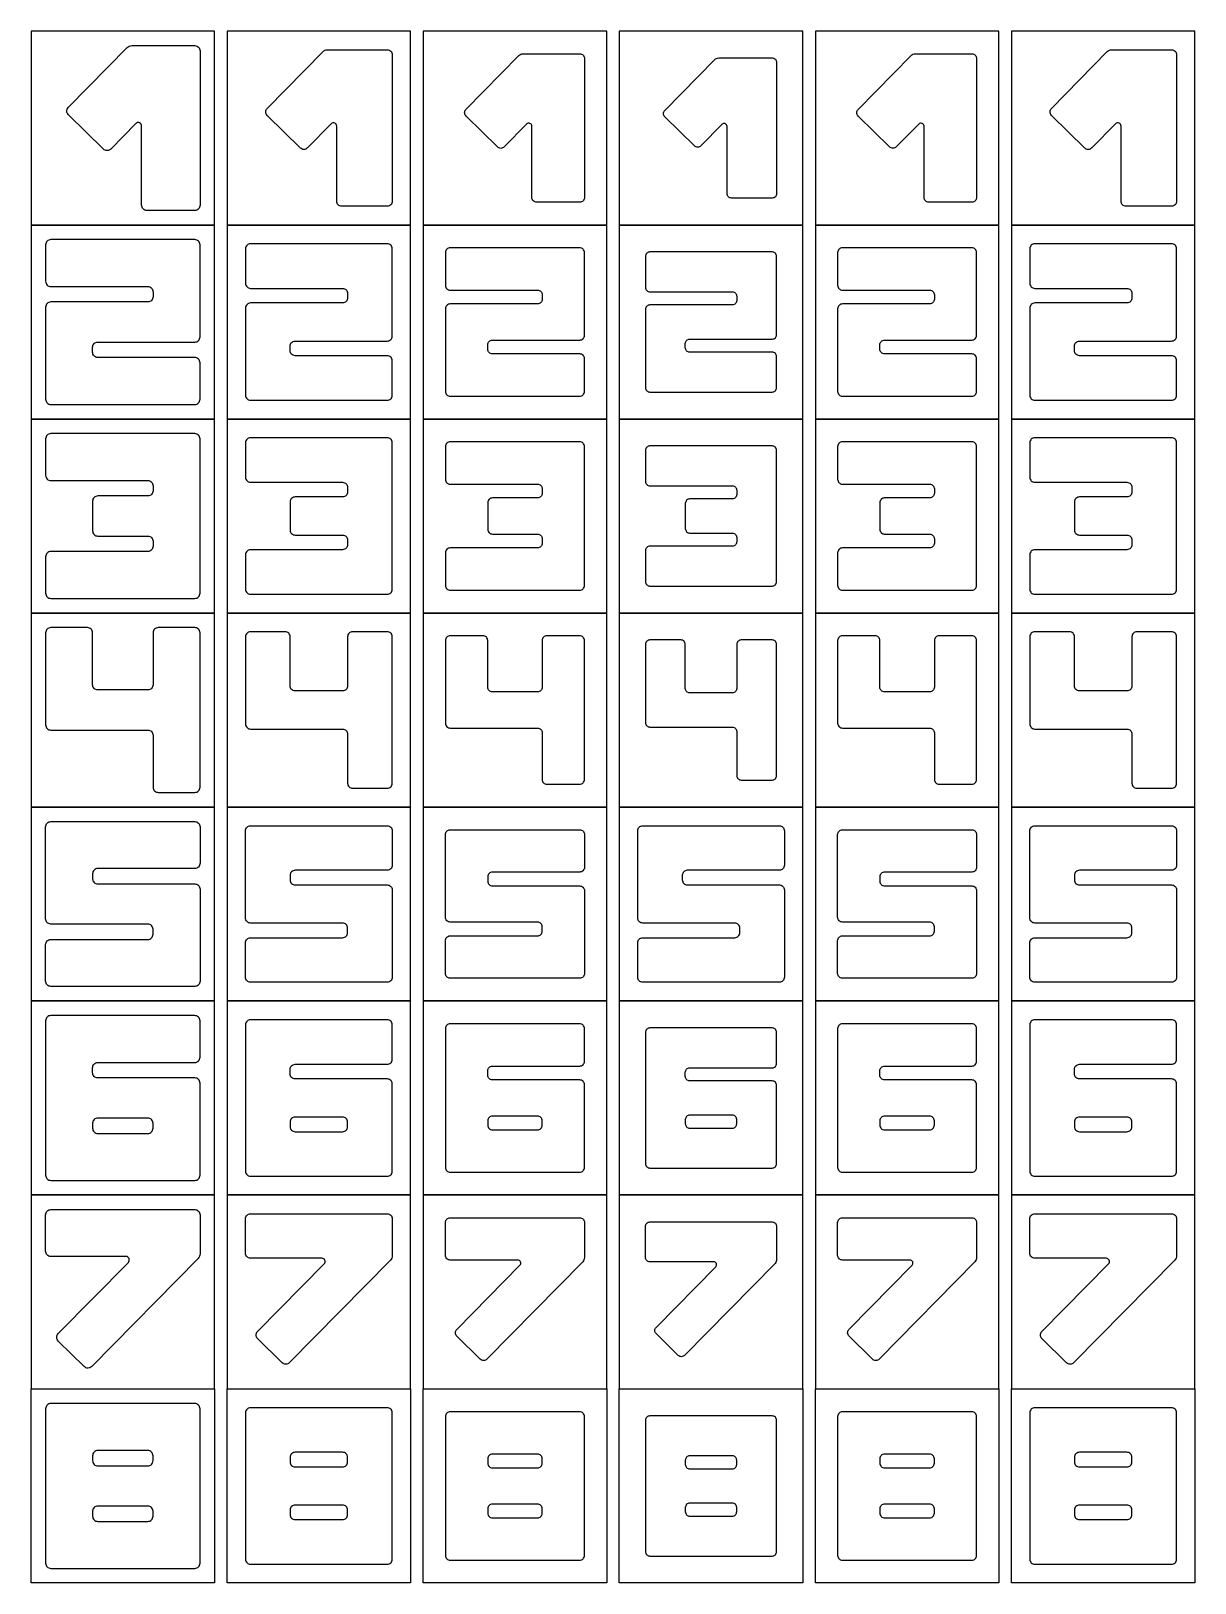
# Model space of a CAD drawing. Header units: millimetres. Extents: x 2153 to 8633, y -6794 to 1846.
import ezdxf

# ---------------------------------------------------------------- set-up
doc = ezdxf.new("R2010")
doc.units = ezdxf.units.MM
doc.layers.add('5', color=1, linetype='Continuous')

msp = doc.modelspace()

# ---------------------------------------------------------------- linework, layer by layer
for points in [[(3065, 847.1), (2798.4, 847.1, -0.414214), (2769.3, 876.3), (2769.3, 1317.1, 0.670986), (2736.5, 1330.5), (2597.2, 1189, -0.414214), (2556, 1188.7), (2361.6, 1380.2, -0.414214), (2361.3, 1421.4), (2688.6, 1753.8, -0.200928), (2714.7, 1764.7), (3065, 1764.7, -0.414214), (3094.2, 1735.6), (3094.2, 876.3, -0.414214)], [(4136.6, 870.1), (3883.3, 870.1, -0.414214), (3855.7, 897.8), (3855.7, 1316.5, 0.670986), (3824.5, 1329.3), (3692.2, 1194.9, -0.414214), (3653.1, 1194.6), (3468.4, 1376.5, -0.414214), (3468.1, 1415.6), (3779, 1731.4, -0.200928), (3803.8, 1741.8), (4136.6, 1741.8, -0.414214), (4164.3, 1714.1), (4164.3, 897.8, -0.414214)], [(8503.1, 870.1), (8249.8, 870.1, -0.414214), (8222.2, 897.8), (8222.2, 1316.5, 0.670986), (8191, 1329.3), (8058.7, 1194.9, -0.414214), (8019.6, 1194.6), (7834.9, 1376.5, -0.414214), (7834.6, 1415.6), (8145.5, 1731.4, -0.200928), (8170.3, 1741.8), (8503.1, 1741.8, -0.414214), (8530.8, 1714.1), (8530.8, 897.8, -0.414214)], [(5208.2, 893), (4968.3, 893, -0.414214), (4942, 919.2), (4942, 1316, 0.670986), (4912.5, 1328), (4787.2, 1200.7, -0.414214), (4750.1, 1200.5), (4575.1, 1372.7, -0.414214), (4574.8, 1409.8), (4869.5, 1709, -0.200928), (4893, 1718.9), (5208.2, 1718.9, -0.414214), (5234.5, 1692.7), (5234.5, 919.2, -0.414214)], [(6279.8, 916), (6053.2, 916, -0.414214), (6028.4, 940.7), (6028.4, 1315.4, 0.670986), (6000.6, 1326.8), (5882.2, 1206.6, -0.414214), (5847.2, 1206.3), (5681.9, 1369, -0.414214), (5681.6, 1404), (5959.9, 1686.6, -0.200928), (5982.1, 1695.9), (6279.8, 1695.9, -0.414214), (6304.6, 1671.2), (6304.6, 940.7, -0.414214)], [(7391.5, 893), (7151.5, 893, -0.414214), (7125.3, 919.2), (7125.3, 1316, 0.670986), (7095.8, 1328), (6970.4, 1200.7, -0.414214), (6933.4, 1200.5), (6758.4, 1372.7, -0.414214), (6758.1, 1409.8), (7052.7, 1709, -0.200928), (7076.2, 1718.9), (7391.5, 1718.9, -0.414214), (7417.7, 1692.7), (7417.7, 919.2, -0.414214)], [(2234.7, 655.6), (2234.7, 452.5, 0.414214), (2263.8, 423.4), (2803.7, 423.4, -0.414214), (2832.8, 394.2), (2832.8, 366.8, -0.414214), (2803.7, 337.7), (2263.8, 337.7, 0.414214), (2234.7, 308.5), (2234.7, -203.7, 0.414214), (2263.8, -232.9), (3065, -232.9, 0.414214), (3094.2, -203.7), (3094.2, -0.6, 0.414214), (3065, 28.5), (2525.2, 28.5, -0.414214), (2496.1, 57.7), (2496.1, 85.1, -0.414214), (2525.2, 114.2), (3065, 114.2, 0.414214), (3094.2, 143.4), (3094.2, 655.6, 0.414214), (3065, 684.7), (2263.8, 684.7, 0.414214)], [(3347.8, 634.1), (3347.8, 441.2, 0.414214), (3375.5, 413.5), (3888.3, 413.5, -0.414214), (3916, 385.8), (3916, 359.7, -0.414214), (3888.3, 332.1), (3375.5, 332.1, 0.414214), (3347.8, 304.4), (3347.8, -182.2, 0.414214), (3375.5, -209.9), (4136.6, -209.9, 0.414214), (4164.3, -182.2), (4164.3, 10.7, 0.414214), (4136.6, 38.4), (3623.8, 38.4, -0.414214), (3596.1, 66.1), (3596.1, 92.1, -0.414214), (3623.8, 119.8), (4136.6, 119.8, 0.414214), (4164.3, 147.5), (4164.3, 634.1, 0.414214), (4136.6, 661.8), (3375.5, 661.8, 0.414214)], [(4460.9, 612.7), (4460.9, 429.8, 0.414214), (4487.1, 403.6), (4973, 403.6, -0.414214), (4999.2, 377.4), (4999.2, 352.7, -0.414214), (4973, 326.5), (4487.1, 326.5, 0.414214), (4460.9, 300.3), (4460.9, -160.8, 0.414214), (4487.1, -187), (5208.2, -187, 0.414214), (5234.5, -160.8), (5234.5, 22.1, 0.414214), (5208.2, 48.3), (4722.4, 48.3, -0.414214), (4696.2, 74.5), (4696.2, 99.2, -0.414214), (4722.4, 125.4), (5208.2, 125.4, 0.414214), (5234.5, 151.6), (5234.5, 612.7, 0.414214), (5208.2, 638.9), (4487.1, 638.9, 0.414214)], [(5574, 591.2), (5574, 418.5, 0.414214), (5598.8, 393.8), (6057.7, 393.8, -0.414214), (6082.4, 369), (6082.4, 345.7, -0.414214), (6057.7, 320.9), (5598.8, 320.9, 0.414214), (5574, 296.1), (5574, -139.3, 0.414214), (5598.8, -164), (6279.8, -164, 0.414214), (6304.6, -139.3), (6304.6, 33.4, 0.414214), (6279.8, 58.1), (5821, 58.1, -0.414214), (5796.2, 82.9), (5796.2, 106.2, -0.414214), (5821, 131), (6279.8, 131, 0.414214), (6304.6, 155.7), (6304.6, 591.2, 0.414214), (6279.8, 615.9), (5598.8, 615.9, 0.414214)], [(6644.2, 612.7), (6644.2, 429.8, 0.414214), (6670.4, 403.6), (7156.2, 403.6, -0.414214), (7182.5, 377.4), (7182.5, 352.7, -0.414214), (7156.2, 326.5), (6670.4, 326.5, 0.414214), (6644.2, 300.3), (6644.2, -160.8, 0.414214), (6670.4, -187), (7391.5, -187, 0.414214), (7417.7, -160.8), (7417.7, 22.1, 0.414214), (7391.5, 48.3), (6905.6, 48.3, -0.414214), (6879.4, 74.5), (6879.4, 99.2, -0.414214), (6905.6, 125.4), (7391.5, 125.4, 0.414214), (7417.7, 151.6), (7417.7, 612.7, 0.414214), (7391.5, 638.9), (6670.4, 638.9, 0.414214)], [(7714.3, 634.1), (7714.3, 441.2, 0.414214), (7742, 413.5), (8254.8, 413.5, -0.414214), (8282.5, 385.8), (8282.5, 359.7, -0.414214), (8254.8, 332.1), (7742, 332.1, 0.414214), (7714.3, 304.4), (7714.3, -182.2, 0.414214), (7742, -209.9), (8503.1, -209.9, 0.414214), (8530.8, -182.2), (8530.8, 10.7, 0.414214), (8503.1, 38.4), (7990.3, 38.4, -0.414214), (7962.6, 66.1), (7962.6, 92.1, -0.414214), (7990.3, 119.8), (8503.1, 119.8, 0.414214), (8530.8, 147.5), (8530.8, 634.1, 0.414214), (8503.1, 661.8), (7742, 661.8, 0.414214)], [(2234.7, -424.4), (2234.7, -627.5, 0.414214), (2263.8, -656.6), (2803.7, -656.6, -0.414214), (2832.8, -685.8), (2832.8, -713.2, -0.414214), (2803.7, -742.3), (2525.2, -742.3, 0.414214), (2496.1, -771.5), (2496.1, -936.6, 0.414214), (2525.2, -965.8), (2803.7, -965.8, -0.414214), (2832.8, -994.9), (2832.8, -1022.3, -0.414214), (2803.7, -1051.5), (2263.8, -1051.5, 0.414214), (2234.7, -1080.6), (2234.7, -1283.7, 0.414214), (2263.8, -1312.9), (3065, -1312.9, 0.414214), (3094.2, -1283.7), (3094.2, -424.4, 0.414214), (3065, -395.3), (2263.8, -395.3, 0.414214)], [(3347.8, -445.9), (3347.8, -638.8, 0.414214), (3375.5, -666.5), (3888.3, -666.5, -0.414214), (3916, -694.2), (3916, -720.3, -0.414214), (3888.3, -747.9), (3623.8, -747.9, 0.414214), (3596.1, -775.6), (3596.1, -932.5, 0.414214), (3623.8, -960.2), (3888.3, -960.2, -0.414214), (3916, -987.9), (3916, -1013.9, -0.414214), (3888.3, -1041.6), (3375.5, -1041.6, 0.414214), (3347.8, -1069.3), (3347.8, -1262.2, 0.414214), (3375.5, -1289.9), (4136.6, -1289.9, 0.414214), (4164.3, -1262.2), (4164.3, -445.9, 0.414214), (4136.6, -418.2), (3375.5, -418.2, 0.414214)], [(7714.3, -445.9), (7714.3, -638.8, 0.414214), (7742, -666.5), (8254.8, -666.5, -0.414214), (8282.5, -694.2), (8282.5, -720.3, -0.414214), (8254.8, -747.9), (7990.3, -747.9, 0.414214), (7962.6, -775.6), (7962.6, -932.5, 0.414214), (7990.3, -960.2), (8254.8, -960.2, -0.414214), (8282.5, -987.9), (8282.5, -1013.9, -0.414214), (8254.8, -1041.6), (7742, -1041.6, 0.414214), (7714.3, -1069.3), (7714.3, -1262.2, 0.414214), (7742, -1289.9), (8503.1, -1289.9, 0.414214), (8530.8, -1262.2), (8530.8, -445.9, 0.414214), (8503.1, -418.2), (7742, -418.2, 0.414214)], [(4460.9, -467.3), (4460.9, -650.2, 0.414214), (4487.1, -676.4), (4973, -676.4, -0.414214), (4999.2, -702.6), (4999.2, -727.3, -0.414214), (4973, -753.5), (4722.4, -753.5, 0.414214), (4696.2, -779.7), (4696.2, -928.4, 0.414214), (4722.4, -954.6), (4973, -954.6, -0.414214), (4999.2, -980.8), (4999.2, -1005.5, -0.414214), (4973, -1031.7), (4487.1, -1031.7, 0.414214), (4460.9, -1057.9), (4460.9, -1240.8, 0.414214), (4487.1, -1267), (5208.2, -1267, 0.414214), (5234.5, -1240.8), (5234.5, -467.3, 0.414214), (5208.2, -441.1), (4487.1, -441.1, 0.414214)], [(5574, -488.8), (5574, -661.5, 0.414214), (5598.8, -686.2), (6057.7, -686.2, -0.414214), (6082.4, -711), (6082.4, -734.3, -0.414214), (6057.7, -759.1), (5821, -759.1, 0.414214), (5796.2, -783.9), (5796.2, -924.3, 0.414214), (5821, -949), (6057.7, -949, -0.414214), (6082.4, -973.8), (6082.4, -997.1, -0.414214), (6057.7, -1021.9), (5598.8, -1021.9, 0.414214), (5574, -1046.6), (5574, -1219.3, 0.414214), (5598.8, -1244), (6279.8, -1244, 0.414214), (6304.6, -1219.3), (6304.6, -488.8, 0.414214), (6279.8, -464.1), (5598.8, -464.1, 0.414214)], [(6644.2, -467.3), (6644.2, -650.2, 0.414214), (6670.4, -676.4), (7156.2, -676.4, -0.414214), (7182.5, -702.6), (7182.5, -727.3, -0.414214), (7156.2, -753.5), (6905.6, -753.5, 0.414214), (6879.4, -779.7), (6879.4, -928.4, 0.414214), (6905.6, -954.6), (7156.2, -954.6, -0.414214), (7182.5, -980.8), (7182.5, -1005.5, -0.414214), (7156.2, -1031.7), (6670.4, -1031.7, 0.414214), (6644.2, -1057.9), (6644.2, -1240.8, 0.414214), (6670.4, -1267), (7391.5, -1267, 0.414214), (7417.7, -1240.8), (7417.7, -467.3, 0.414214), (7391.5, -441.1), (6670.4, -441.1, 0.414214)], [(2234.7, -1504.4), (2234.7, -2016.6, 0.414214), (2263.8, -2045.8), (2803.7, -2045.8, -0.414214), (2832.8, -2074.9), (2832.8, -2363.7, 0.414214), (2861.9, -2392.9), (3065, -2392.9, 0.414214), (3094.2, -2363.7), (3094.2, -1504.4, 0.414214), (3065, -1475.3), (2861.9, -1475.3, 0.414214), (2832.8, -1504.4), (2832.8, -1793.2, -0.414214), (2803.7, -1822.3), (2525.2, -1822.3, -0.414214), (2496.1, -1793.2), (2496.1, -1504.4, 0.414214), (2467, -1475.3), (2263.8, -1475.3, 0.414214)], [(3347.8, -1525.9), (3347.8, -2012.5, 0.414214), (3375.5, -2040.2), (3888.3, -2040.2, -0.414214), (3916, -2067.9), (3916, -2342.2, 0.414214), (3943.7, -2369.9), (4136.6, -2369.9, 0.414214), (4164.3, -2342.2), (4164.3, -1525.9, 0.414214), (4136.6, -1498.2), (3943.7, -1498.2, 0.414214), (3916, -1525.9), (3916, -1800.3, -0.414214), (3888.3, -1827.9), (3623.8, -1827.9, -0.414214), (3596.1, -1800.3), (3596.1, -1525.9, 0.414214), (3568.5, -1498.2), (3375.5, -1498.2, 0.414214)], [(4460.9, -1547.3), (4460.9, -2008.4, 0.414214), (4487.1, -2034.6), (4973, -2034.6, -0.414214), (4999.2, -2060.8), (4999.2, -2320.8, 0.414214), (5025.4, -2347), (5208.2, -2347, 0.414214), (5234.5, -2320.8), (5234.5, -1547.3, 0.414214), (5208.2, -1521.1), (5025.4, -1521.1, 0.414214), (4999.2, -1547.3), (4999.2, -1807.3, -0.414214), (4973, -1833.5), (4722.4, -1833.5, -0.414214), (4696.2, -1807.3), (4696.2, -1547.3, 0.414214), (4670, -1521.1), (4487.1, -1521.1, 0.414214)], [(5574, -1568.8), (5574, -2004.3, 0.414214), (5598.8, -2029), (6057.7, -2029, -0.414214), (6082.4, -2053.8), (6082.4, -2299.3, 0.414214), (6107.2, -2324), (6279.8, -2324, 0.414214), (6304.6, -2299.3), (6304.6, -1568.8, 0.414214), (6279.8, -1544.1), (6107.2, -1544.1, 0.414214), (6082.4, -1568.8), (6082.4, -1814.3, -0.414214), (6057.7, -1839.1), (5821, -1839.1, -0.414214), (5796.2, -1814.3), (5796.2, -1568.8, 0.414214), (5771.5, -1544.1), (5598.8, -1544.1, 0.414214)], [(6644.2, -1547.3), (6644.2, -2008.4, 0.414214), (6670.4, -2034.6), (7156.2, -2034.6, -0.414214), (7182.5, -2060.8), (7182.5, -2320.8, 0.414214), (7208.7, -2347), (7391.5, -2347, 0.414214), (7417.7, -2320.8), (7417.7, -1547.3, 0.414214), (7391.5, -1521.1), (7208.7, -1521.1, 0.414214), (7182.5, -1547.3), (7182.5, -1807.3, -0.414214), (7156.2, -1833.5), (6905.6, -1833.5, -0.414214), (6879.4, -1807.3), (6879.4, -1547.3, 0.414214), (6853.2, -1521.1), (6670.4, -1521.1, 0.414214)], [(7714.3, -1525.9), (7714.3, -2012.5, 0.414214), (7742, -2040.2), (8254.8, -2040.2, -0.414214), (8282.5, -2067.9), (8282.5, -2342.2, 0.414214), (8310.2, -2369.9), (8503.1, -2369.9, 0.414214), (8530.8, -2342.2), (8530.8, -1525.9, 0.414214), (8503.1, -1498.2), (8310.2, -1498.2, 0.414214), (8282.5, -1525.9), (8282.5, -1800.3, -0.414214), (8254.8, -1827.9), (7990.3, -1827.9, -0.414214), (7962.6, -1800.3), (7962.6, -1525.9, 0.414214), (7935, -1498.2), (7742, -1498.2, 0.414214)], [(3094.2, -2584.4), (3094.2, -2787.5, -0.414214), (3065, -2816.6), (2525.2, -2816.6, 0.414214), (2496.1, -2845.8), (2496.1, -2873.2, 0.414214), (2525.2, -2902.3), (3065, -2902.3, -0.414214), (3094.2, -2931.5), (3094.2, -3443.7, -0.414214), (3065, -3472.9), (2263.8, -3472.9, -0.414214), (2234.7, -3443.7), (2234.7, -3240.6, -0.414214), (2263.8, -3211.5), (2803.7, -3211.5, 0.414214), (2832.8, -3182.3), (2832.8, -3154.9, 0.414214), (2803.7, -3125.8), (2263.8, -3125.8, -0.414214), (2234.7, -3096.6), (2234.7, -2584.4, -0.414214), (2263.8, -2555.3), (3065, -2555.3, -0.414214)], [(4164.3, -2605.9), (4164.3, -2798.8, -0.414214), (4136.6, -2826.5), (3623.8, -2826.5, 0.414214), (3596.1, -2854.2), (3596.1, -2880.3, 0.414214), (3623.8, -2907.9), (4136.6, -2907.9, -0.414214), (4164.3, -2935.6), (4164.3, -3422.2, -0.414214), (4136.6, -3449.9), (3375.5, -3449.9, -0.414214), (3347.8, -3422.2), (3347.8, -3229.3, -0.414214), (3375.5, -3201.6), (3888.3, -3201.6, 0.414214), (3916, -3173.9), (3916, -3147.9, 0.414214), (3888.3, -3120.2), (3375.5, -3120.2, -0.414214), (3347.8, -3092.5), (3347.8, -2605.9, -0.414214), (3375.5, -2578.2), (4136.6, -2578.2, -0.414214)], [(6347.6, -2605.9), (6347.6, -2798.8, -0.414214), (6319.9, -2826.5), (5807, -2826.5, 0.414214), (5779.4, -2854.2), (5779.4, -2880.3, 0.414214), (5807, -2907.9), (6319.9, -2907.9, -0.414214), (6347.6, -2935.6), (6347.6, -3422.2, -0.414214), (6319.9, -3449.9), (5558.7, -3449.9, -0.414214), (5531.1, -3422.2), (5531.1, -3229.3, -0.414214), (5558.7, -3201.6), (6071.6, -3201.6, 0.414214), (6099.3, -3173.9), (6099.3, -3147.9, 0.414214), (6071.6, -3120.2), (5558.7, -3120.2, -0.414214), (5531.1, -3092.5), (5531.1, -2605.9, -0.414214), (5558.7, -2578.2), (6319.9, -2578.2, -0.414214)], [(8530.8, -2605.9), (8530.8, -2798.8, -0.414214), (8503.1, -2826.5), (7990.3, -2826.5, 0.414214), (7962.6, -2854.2), (7962.6, -2880.3, 0.414214), (7990.3, -2907.9), (8503.1, -2907.9, -0.414214), (8530.8, -2935.6), (8530.8, -3422.2, -0.414214), (8503.1, -3449.9), (7742, -3449.9, -0.414214), (7714.3, -3422.2), (7714.3, -3229.3, -0.414214), (7742, -3201.6), (8254.8, -3201.6, 0.414214), (8282.5, -3173.9), (8282.5, -3147.9, 0.414214), (8254.8, -3120.2), (7742, -3120.2, -0.414214), (7714.3, -3092.5), (7714.3, -2605.9, -0.414214), (7742, -2578.2), (8503.1, -2578.2, -0.414214)], [(5234.5, -2627.3), (5234.5, -2810.2, -0.414214), (5208.2, -2836.4), (4722.4, -2836.4, 0.414214), (4696.2, -2862.6), (4696.2, -2887.3, 0.414214), (4722.4, -2913.5), (5208.2, -2913.5, -0.414214), (5234.5, -2939.7), (5234.5, -3400.8, -0.414214), (5208.2, -3427), (4487.1, -3427, -0.414214), (4460.9, -3400.8), (4460.9, -3217.9, -0.414214), (4487.1, -3191.7), (4973, -3191.7, 0.414214), (4999.2, -3165.5), (4999.2, -3140.8, 0.414214), (4973, -3114.6), (4487.1, -3114.6, -0.414214), (4460.9, -3088.4), (4460.9, -2627.3, -0.414214), (4487.1, -2601.1), (5208.2, -2601.1, -0.414214)], [(7417.7, -2627.3), (7417.7, -2810.2, -0.414214), (7391.5, -2836.4), (6905.6, -2836.4, 0.414214), (6879.4, -2862.6), (6879.4, -2887.3, 0.414214), (6905.6, -2913.5), (7391.5, -2913.5, -0.414214), (7417.7, -2939.7), (7417.7, -3400.8, -0.414214), (7391.5, -3427), (6670.4, -3427, -0.414214), (6644.2, -3400.8), (6644.2, -3217.9, -0.414214), (6670.4, -3191.7), (7156.2, -3191.7, 0.414214), (7182.5, -3165.5), (7182.5, -3140.8, 0.414214), (7156.2, -3114.6), (6670.4, -3114.6, -0.414214), (6644.2, -3088.4), (6644.2, -2627.3, -0.414214), (6670.4, -2601.1), (7391.5, -2601.1, -0.414214)], [(3065, -3635.3), (2263.8, -3635.3, 0.414214), (2234.7, -3664.4), (2234.7, -4523.7, 0.414214), (2263.8, -4552.9), (3065, -4552.9, 0.414214), (3094.2, -4523.7), (3094.2, -4011.5, 0.414214), (3065, -3982.3), (2525.2, -3982.3, -0.414214), (2496.1, -3953.2), (2496.1, -3925.8, -0.414214), (2525.2, -3896.6), (3065, -3896.6, 0.414214), (3094.2, -3867.5), (3094.2, -3664.4, 0.414214)], [(4136.6, -3658.2), (3375.5, -3658.2, 0.414214), (3347.8, -3685.9), (3347.8, -4502.2, 0.414214), (3375.5, -4529.9), (4136.6, -4529.9, 0.414214), (4164.3, -4502.2), (4164.3, -4015.6, 0.414214), (4136.6, -3987.9), (3623.8, -3987.9, -0.414214), (3596.1, -3960.3), (3596.1, -3934.2, -0.414214), (3623.8, -3906.5), (4136.6, -3906.5, 0.414214), (4164.3, -3878.8), (4164.3, -3685.9, 0.414214)], [(5208.2, -3681.1), (4487.1, -3681.1, 0.414214), (4460.9, -3707.3), (4460.9, -4480.8, 0.414214), (4487.1, -4507), (5208.2, -4507, 0.414214), (5234.5, -4480.8), (5234.5, -4019.7, 0.414214), (5208.2, -3993.5), (4722.4, -3993.5, -0.414214), (4696.2, -3967.3), (4696.2, -3942.6, -0.414214), (4722.4, -3916.4), (5208.2, -3916.4, 0.414214), (5234.5, -3890.2), (5234.5, -3707.3, 0.414214)], [(6279.8, -3704.1), (5598.8, -3704.1, 0.414214), (5574, -3728.8), (5574, -4459.3, 0.414214), (5598.8, -4484), (6279.8, -4484, 0.414214), (6304.6, -4459.3), (6304.6, -4023.9, 0.414214), (6279.8, -3999.1), (5821, -3999.1, -0.414214), (5796.2, -3974.3), (5796.2, -3951, -0.414214), (5821, -3926.2), (6279.8, -3926.2, 0.414214), (6304.6, -3901.5), (6304.6, -3728.8, 0.414214)], [(7391.5, -3681.1), (6670.4, -3681.1, 0.414214), (6644.2, -3707.3), (6644.2, -4480.8, 0.414214), (6670.4, -4507), (7391.5, -4507, 0.414214), (7417.7, -4480.8), (7417.7, -4019.7, 0.414214), (7391.5, -3993.5), (6905.6, -3993.5, -0.414214), (6879.4, -3967.3), (6879.4, -3942.6, -0.414214), (6905.6, -3916.4), (7391.5, -3916.4, 0.414214), (7417.7, -3890.2), (7417.7, -3707.3, 0.414214)], [(8503.1, -3658.2), (7742, -3658.2, 0.414214), (7714.3, -3685.9), (7714.3, -4502.2, 0.414214), (7742, -4529.9), (8503.1, -4529.9, 0.414214), (8530.8, -4502.2), (8530.8, -4015.6, 0.414214), (8503.1, -3987.9), (7990.3, -3987.9, -0.414214), (7962.6, -3960.3), (7962.6, -3934.2, -0.414214), (7990.3, -3906.5), (8503.1, -3906.5, 0.414214), (8530.8, -3878.8), (8530.8, -3685.9, 0.414214)], [(2525.2, -4291.5), (2803.7, -4291.5, 0.414214), (2832.8, -4262.3), (2832.8, -4234.9, 0.414214), (2803.7, -4205.8), (2525.2, -4205.8, 0.414214), (2496.1, -4234.9), (2496.1, -4262.3, 0.414214)], [(3623.8, -4281.6), (3888.3, -4281.6, 0.414214), (3916, -4253.9), (3916, -4227.9, 0.414214), (3888.3, -4200.2), (3623.8, -4200.2, 0.414214), (3596.1, -4227.9), (3596.1, -4253.9, 0.414214)], [(4722.4, -4271.7), (4973, -4271.7, 0.414214), (4999.2, -4245.5), (4999.2, -4220.8, 0.414214), (4973, -4194.6), (4722.4, -4194.6, 0.414214), (4696.2, -4220.8), (4696.2, -4245.5, 0.414214)], [(5821, -4261.9), (6057.7, -4261.9, 0.414214), (6082.4, -4237.1), (6082.4, -4213.8, 0.414214), (6057.7, -4189), (5821, -4189, 0.414214), (5796.2, -4213.8), (5796.2, -4237.1, 0.414214)], [(6905.6, -4271.7), (7156.2, -4271.7, 0.414214), (7182.5, -4245.5), (7182.5, -4220.8, 0.414214), (7156.2, -4194.6), (6905.6, -4194.6, 0.414214), (6879.4, -4220.8), (6879.4, -4245.5, 0.414214)], [(7990.3, -4281.6), (8254.8, -4281.6, 0.414214), (8282.5, -4253.9), (8282.5, -4227.9, 0.414214), (8254.8, -4200.2), (7990.3, -4200.2, 0.414214), (7962.6, -4227.9), (7962.6, -4253.9, 0.414214)], [(3083.6, -4987.3), (2491.1, -5589.2, -0.414214), (2449.9, -5589.5), (2305.1, -5447, -0.414214), (2304.8, -5405.8), (2695.3, -5009.2, 0.665378), (2681.6, -4976.6), (2263.8, -4976.6, -0.414214), (2234.7, -4947.5), (2234.7, -4744.4, -0.414214), (2263.8, -4715.3), (3065, -4715.3, -0.414214), (3094.2, -4744.4), (3094.2, -4961.6, -0.196898)], [(4154.3, -4996.7), (3591.4, -5568.4, -0.414214), (3552.2, -5568.7), (3414.7, -5433.3, -0.414214), (3414.4, -5394.2), (3785.4, -5017.4, 0.665378), (3772.4, -4986.5), (3375.5, -4986.5, -0.414214), (3347.8, -4958.8), (3347.8, -4765.9, -0.414214), (3375.5, -4738.2), (4136.6, -4738.2, -0.414214), (4164.3, -4765.9), (4164.3, -4972.2, -0.196898)], [(8520.8, -4996.7), (7957.9, -5568.4, -0.414214), (7918.7, -5568.7), (7781.2, -5433.3, -0.414214), (7780.9, -5394.2), (8151.9, -5017.4, 0.665378), (8138.9, -4986.5), (7742, -4986.5, -0.414214), (7714.3, -4958.8), (7714.3, -4765.9, -0.414214), (7742, -4738.2), (8503.1, -4738.2, -0.414214), (8530.8, -4765.9), (8530.8, -4972.2, -0.196898)], [(5225, -5006), (4691.7, -5547.7, -0.414214), (4654.6, -5547.9), (4524.3, -5419.7, -0.414214), (4524, -5382.6), (4875.5, -5025.7, 0.665378), (4863.2, -4996.4), (4487.1, -4996.4, -0.414214), (4460.9, -4970.2), (4460.9, -4787.3, -0.414214), (4487.1, -4761.1), (5208.2, -4761.1, -0.414214), (5234.5, -4787.3), (5234.5, -4982.9, -0.196898)], [(6295.6, -5015.3), (5792, -5526.9, -0.414214), (5756.9, -5527.2), (5633.9, -5406, -0.414214), (5633.6, -5371), (5965.5, -5033.9, 0.665378), (5953.9, -5006.2), (5598.8, -5006.2, -0.414214), (5574, -4981.5), (5574, -4808.8, -0.414214), (5598.8, -4784.1), (6279.8, -4784.1, -0.414214), (6304.6, -4808.8), (6304.6, -4993.5, -0.196898)], [(7408.2, -5006), (6874.9, -5547.7, -0.414214), (6837.8, -5547.9), (6707.6, -5419.7, -0.414214), (6707.3, -5382.6), (7058.7, -5025.7, 0.665378), (7046.4, -4996.4), (6670.4, -4996.4, -0.414214), (6644.2, -4970.2), (6644.2, -4787.3, -0.414214), (6670.4, -4761.1), (7391.5, -4761.1, -0.414214), (7417.7, -4787.3), (7417.7, -4982.9, -0.196898)], [(2263.8, -6712.9), (3065, -6712.9, 0.414214), (3094.2, -6683.7), (3094.2, -5824.4, 0.414214), (3065, -5795.3), (2263.8, -5795.3, 0.414214), (2234.7, -5824.4), (2234.7, -6365.8), (2234.7, -6683.7, 0.414214)], [(3375.5, -6689.9), (4136.6, -6689.9, 0.414214), (4164.3, -6662.2), (4164.3, -5845.9, 0.414214), (4136.6, -5818.2), (3375.5, -5818.2, 0.414214), (3347.8, -5845.9), (3347.8, -6360.2), (3347.8, -6662.2, 0.414214)], [(4487.1, -6667), (5208.2, -6667, 0.414214), (5234.5, -6640.8), (5234.5, -5867.3, 0.414214), (5208.2, -5841.1), (4487.1, -5841.1, 0.414214), (4460.9, -5867.3), (4460.9, -6354.6), (4460.9, -6640.8, 0.414214)], [(5598.8, -6644), (6279.8, -6644, 0.414214), (6304.6, -6619.3), (6304.6, -5888.8, 0.414214), (6279.8, -5864.1), (5598.8, -5864.1, 0.414214), (5574, -5888.8), (5574, -6349), (5574, -6619.3, 0.414214)], [(6670.4, -6667), (7391.5, -6667, 0.414214), (7417.7, -6640.8), (7417.7, -5867.3, 0.414214), (7391.5, -5841.1), (6670.4, -5841.1, 0.414214), (6644.2, -5867.3), (6644.2, -6354.6), (6644.2, -6640.8, 0.414214)], [(7742, -6689.9), (8503.1, -6689.9, 0.414214), (8530.8, -6662.2), (8530.8, -5845.9, 0.414214), (8503.1, -5818.2), (7742, -5818.2, 0.414214), (7714.3, -5845.9), (7714.3, -6360.2), (7714.3, -6662.2, 0.414214)], [(2803.7, -6056.6), (2525.2, -6056.6, 0.414214), (2496.1, -6085.8), (2496.1, -6113.2, 0.414214), (2525.2, -6142.3), (2803.7, -6142.3, 0.414214), (2832.8, -6113.2), (2832.8, -6085.8, 0.414214)], [(3888.3, -6066.5), (3623.8, -6066.5, 0.414214), (3596.1, -6094.2), (3596.1, -6120.3, 0.414214), (3623.8, -6147.9), (3888.3, -6147.9, 0.414214), (3916, -6120.3), (3916, -6094.2, 0.414214)], [(4973, -6076.4), (4722.4, -6076.4, 0.414214), (4696.2, -6102.6), (4696.2, -6127.3, 0.414214), (4722.4, -6153.5), (4973, -6153.5, 0.414214), (4999.2, -6127.3), (4999.2, -6102.6, 0.414214)], [(6057.7, -6086.2), (5821, -6086.2, 0.414214), (5796.2, -6111), (5796.2, -6134.3, 0.414214), (5821, -6159.1), (6057.7, -6159.1, 0.414214), (6082.4, -6134.3), (6082.4, -6111, 0.414214)], [(7156.2, -6076.4), (6905.6, -6076.4, 0.414214), (6879.4, -6102.6), (6879.4, -6127.3, 0.414214), (6905.6, -6153.5), (7156.2, -6153.5, 0.414214), (7182.5, -6127.3), (7182.5, -6102.6, 0.414214)], [(8254.8, -6066.5), (7990.3, -6066.5, 0.414214), (7962.6, -6094.2), (7962.6, -6120.3, 0.414214), (7990.3, -6147.9), (8254.8, -6147.9, 0.414214), (8282.5, -6120.3), (8282.5, -6094.2, 0.414214)], [(2803.7, -6365.8), (2525.2, -6365.8, 0.414214), (2496.1, -6394.9), (2496.1, -6422.3, 0.414214), (2525.2, -6451.5), (2803.7, -6451.5, 0.414214), (2832.8, -6422.3), (2832.8, -6394.9, 0.414214)], [(3888.3, -6360.2), (3623.8, -6360.2, 0.414214), (3596.1, -6387.9), (3596.1, -6413.9, 0.414214), (3623.8, -6441.6), (3888.3, -6441.6, 0.414214), (3916, -6413.9), (3916, -6387.9, 0.414214)], [(4973, -6354.6), (4722.4, -6354.6, 0.414214), (4696.2, -6380.8), (4696.2, -6405.5, 0.414214), (4722.4, -6431.7), (4973, -6431.7, 0.414214), (4999.2, -6405.5), (4999.2, -6380.8, 0.414214)], [(6057.7, -6349), (5821, -6349, 0.414214), (5796.2, -6373.8), (5796.2, -6397.1, 0.414214), (5821, -6421.9), (6057.7, -6421.9, 0.414214), (6082.4, -6397.1), (6082.4, -6373.8, 0.414214)], [(7156.2, -6354.6), (6905.6, -6354.6, 0.414214), (6879.4, -6380.8), (6879.4, -6405.5, 0.414214), (6905.6, -6431.7), (7156.2, -6431.7, 0.414214), (7182.5, -6405.5), (7182.5, -6380.8, 0.414214)], [(8254.8, -6360.2), (7990.3, -6360.2, 0.414214), (7962.6, -6387.9), (7962.6, -6413.9, 0.414214), (7990.3, -6441.6), (8254.8, -6441.6, 0.414214), (8282.5, -6413.9), (8282.5, -6387.9, 0.414214)]]:
    msp.add_lwpolyline(points, format="xyb", close=True)
at = {"layer": '5'}
for points in [[(3175.4, 1845.9), (2153.5, 1845.9), (2153.5, 765.9), (3175.4, 765.9)], [(4267, 1845.9), (3245.1, 1845.9), (3245.1, 765.9), (4267, 765.9)], [(5358.6, 1845.9), (4336.8, 1845.9), (4336.8, 765.9), (5358.6, 765.9)], [(6450.2, 1845.9), (5428.4, 1845.9), (5428.4, 765.9), (6450.2, 765.9)], [(7541.9, 1845.9), (6520, 1845.9), (6520, 765.9), (7541.9, 765.9)], [(8633.5, 1845.9), (7611.6, 1845.9), (7611.6, 765.9), (8633.5, 765.9)], [(3175.4, 765.9), (2153.5, 765.9), (2153.5, -314.1), (3175.4, -314.1)], [(4267, 765.9), (3245.1, 765.9), (3245.1, -314.1), (4267, -314.1)], [(5358.6, 765.9), (4336.8, 765.9), (4336.8, -314.1), (5358.6, -314.1)], [(6450.2, 765.9), (5428.4, 765.9), (5428.4, -314.1), (6450.2, -314.1)], [(7541.9, 765.9), (6520, 765.9), (6520, -314.1), (7541.9, -314.1)], [(8633.5, 765.9), (7611.6, 765.9), (7611.6, -314.1), (8633.5, -314.1)], [(3175.4, -314.1), (2153.5, -314.1), (2153.5, -1394.1), (3175.4, -1394.1)], [(4267, -314.1), (3245.1, -314.1), (3245.1, -1394.1), (4267, -1394.1)], [(5358.6, -314.1), (4336.8, -314.1), (4336.8, -1394.1), (5358.6, -1394.1)], [(6450.2, -314.1), (5428.4, -314.1), (5428.4, -1394.1), (6450.2, -1394.1)], [(7541.9, -314.1), (6520, -314.1), (6520, -1394.1), (7541.9, -1394.1)], [(8633.5, -314.1), (7611.6, -314.1), (7611.6, -1394.1), (8633.5, -1394.1)], [(3175.4, -1394.1), (2153.5, -1394.1), (2153.5, -2474.1), (3175.4, -2474.1)], [(4267, -1394.1), (3245.1, -1394.1), (3245.1, -2474.1), (4267, -2474.1)], [(5358.6, -1394.1), (4336.8, -1394.1), (4336.8, -2474.1), (5358.6, -2474.1)], [(6450.2, -1394.1), (5428.4, -1394.1), (5428.4, -2474.1), (6450.2, -2474.1)], [(7541.9, -1394.1), (6520, -1394.1), (6520, -2474.1), (7541.9, -2474.1)], [(8633.5, -1394.1), (7611.6, -1394.1), (7611.6, -2474.1), (8633.5, -2474.1)], [(3175.4, -2474.1), (2153.5, -2474.1), (2153.5, -3554.1), (3175.4, -3554.1)], [(4267, -2474.1), (3245.1, -2474.1), (3245.1, -3554.1), (4267, -3554.1)], [(5358.6, -2474.1), (4336.8, -2474.1), (4336.8, -3554.1), (5358.6, -3554.1)], [(6450.2, -2474.1), (5428.4, -2474.1), (5428.4, -3554.1), (6450.2, -3554.1)], [(7541.9, -2474.1), (6520, -2474.1), (6520, -3554.1), (7541.9, -3554.1)], [(8633.5, -2474.1), (7611.6, -2474.1), (7611.6, -3554.1), (8633.5, -3554.1)], [(3175.4, -3554.1), (2153.5, -3554.1), (2153.5, -4634.1), (3175.4, -4634.1)], [(4267, -3554.1), (3245.1, -3554.1), (3245.1, -4634.1), (4267, -4634.1)], [(5358.6, -3554.1), (4336.8, -3554.1), (4336.8, -4634.1), (5358.6, -4634.1)], [(6450.2, -3554.1), (5428.4, -3554.1), (5428.4, -4634.1), (6450.2, -4634.1)], [(7541.9, -3554.1), (6520, -3554.1), (6520, -4634.1), (7541.9, -4634.1)], [(8633.5, -3554.1), (7611.6, -3554.1), (7611.6, -4634.1), (8633.5, -4634.1)], [(3175.4, -4634.1), (2153.5, -4634.1), (2153.5, -5714.1), (3175.4, -5714.1)], [(4267, -4634.1), (3245.1, -4634.1), (3245.1, -5714.1), (4267, -5714.1)], [(5358.6, -4634.1), (4336.8, -4634.1), (4336.8, -5714.1), (5358.6, -5714.1)], [(6450.2, -4634.1), (5428.4, -4634.1), (5428.4, -5714.1), (6450.2, -5714.1)], [(7541.9, -4634.1), (6520, -4634.1), (6520, -5714.1), (7541.9, -5714.1)], [(8633.5, -4634.1), (7611.6, -4634.1), (7611.6, -5714.1), (8633.5, -5714.1)], [(3175.4, -6794.1), (2153.5, -6794.1), (2153.5, -5714.1), (3175.4, -5714.1)], [(4267, -6794.1), (3245.1, -6794.1), (3245.1, -5714.1), (4267, -5714.1)], [(5358.6, -6794.1), (4336.8, -6794.1), (4336.8, -5714.1), (5358.6, -5714.1)], [(6450.2, -6794.1), (5428.4, -6794.1), (5428.4, -5714.1), (6450.2, -5714.1)], [(7541.9, -6794.1), (6520, -6794.1), (6520, -5714.1), (7541.9, -5714.1)], [(8633.5, -6794.1), (7611.6, -6794.1), (7611.6, -5714.1), (8633.5, -5714.1)]]:
    msp.add_lwpolyline(points, close=True, dxfattribs=at)

doc.saveas('drawing.dxf')
